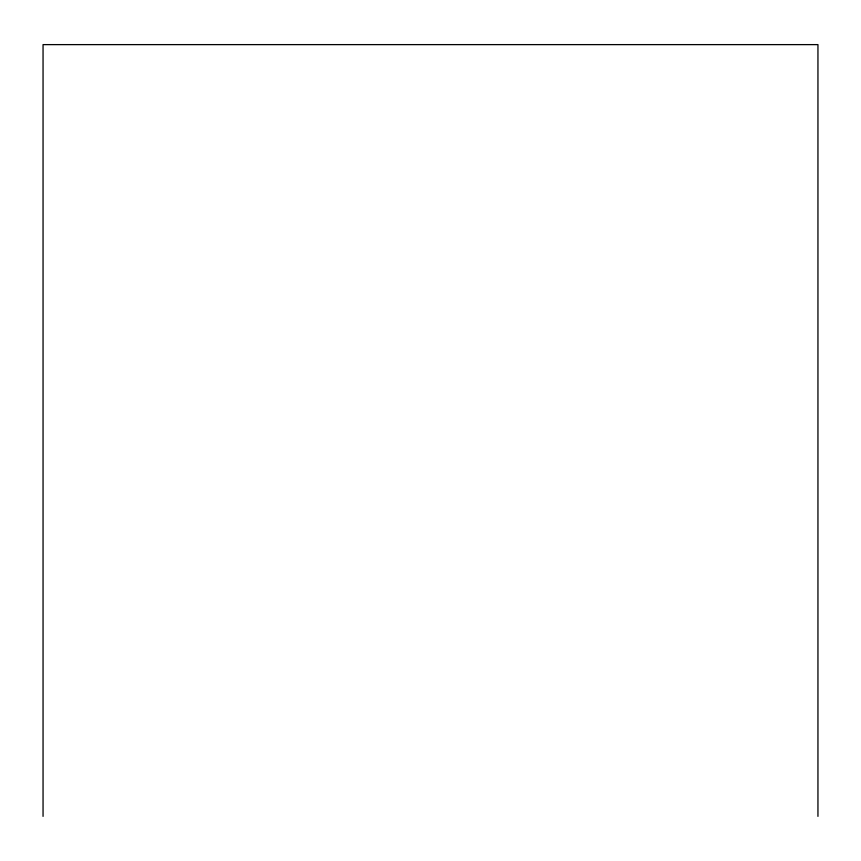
<?xml version="1.0" encoding="UTF-8"?>
<svg xmlns="http://www.w3.org/2000/svg" width="861" height="861" viewBox="0 0 861 861"><rect width="100%" height="100%" fill="white"/><g stroke="black" fill="none" stroke-linecap="round" stroke-linejoin="round"><path stroke-width="1.29" d="M817.95 816.379L817.95 44.621L43.05 44.621L43.05 816.379"/></g></svg>
